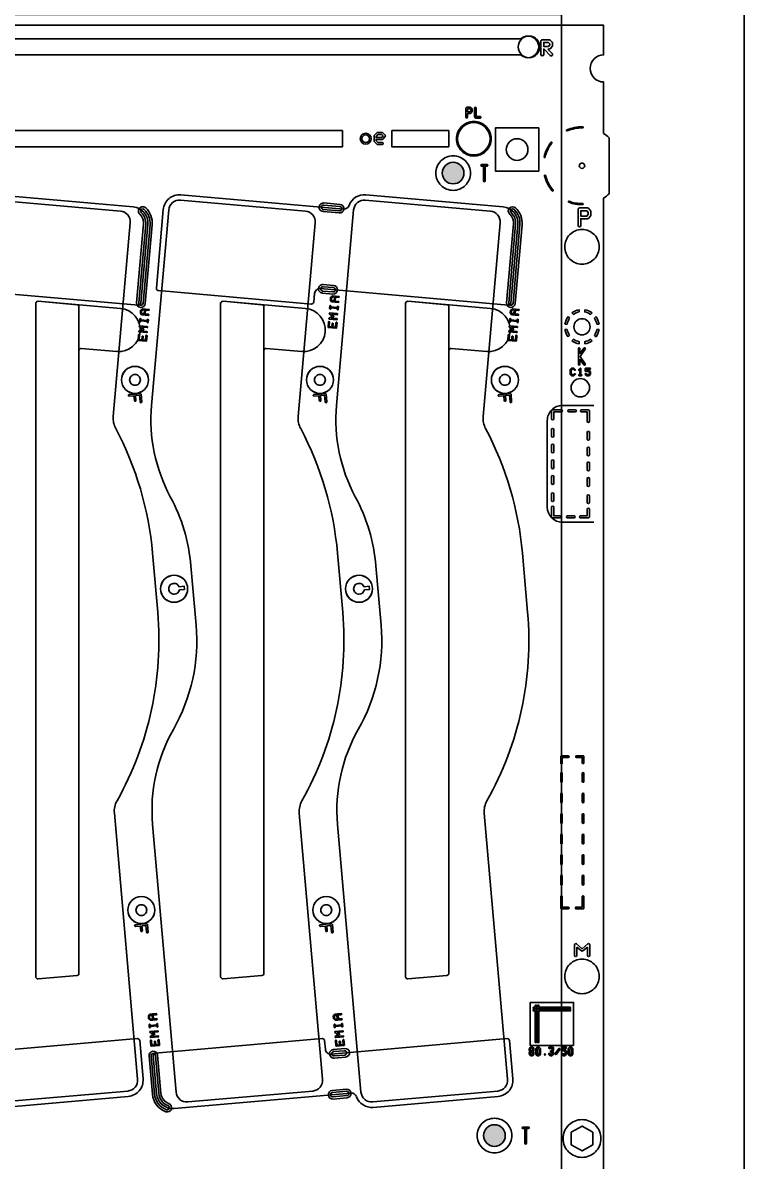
# Model space of a CAD drawing. Extents: x 2864 to 3941, y 2420 to 3182.
# Drawn here: x 3738.2 to 3806.1, y 2929.6 to 3034.9 of the extents above; entities that cross this region are included whole.
import ezdxf

# ---------------------------------------------------------------- set-up
doc = ezdxf.new("R2010")
doc.units = 0
for name, color, linetype in [('ada-b', 3, 'Continuous'), ('btr2_panel', 7, 'Continuous'), ('emi-panel', 2, 'Continuous'), ('emia-block-b', 5, 'Continuous')]:
    doc.layers.add(name, color=color, linetype=linetype)
doc.styles.get("Standard").update_dxf_attribs({"font": 'simplex.shx', "height": 2.7})

msp = doc.modelspace()

# ---------------------------------------------------------------- hatches: boundary and pattern name
at = {"layer": 'emia-block-b', "linetype": 'Continuous'}
for points in [[(3779.00689, 3020.9996, 1), (3777.00689, 3020.9996, 1)], [(3782.8293, 2931.95, 1), (3780.8293, 2931.95, 1)]]:
    msp.add_hatch(color=256, dxfattribs=at).paths.add_polyline_path(points)

# ---------------------------------------------------------------- linework, layer by layer
at = {"layer": 'ada-b', "linetype": 'Continuous'}
for points in [[(3739.41107, 3008.93618), (3739.41095, 2946.64439, 0.440004), (3739.62838, 2946.44516), (3743.22885, 2946.76016, 0.388891), (3743.41141, 2946.9594), (3743.41144, 3008.62126, 0.388895), (3743.22886, 3008.8205), (3739.62851, 3009.13544, 0.440063)], [(3739.41117, 3008.93619), (3739.41095, 2946.64439, 0.440004), (3739.62838, 2946.44516), (3743.22885, 2946.76016, 0.388891), (3743.41141, 2946.9594), (3743.41136, 3004.571, -0.440016), (3743.62878, 3004.77023), (3746.91135, 3004.48302, 1), (3747.25982, 3008.46784), (3739.62859, 3009.13542, 0.44002)], [(3756.51107, 3008.93618), (3756.51095, 2946.64439, 0.440004), (3756.72838, 2946.44516), (3760.32885, 2946.76016, 0.388891), (3760.51141, 2946.9594), (3760.51144, 3008.62126, 0.388895), (3760.32886, 3008.8205), (3756.72851, 3009.13544, 0.440063)], [(3756.51117, 3008.93619), (3756.51095, 2946.64439, 0.440004), (3756.72838, 2946.44516), (3760.32885, 2946.76016, 0.388891), (3760.51141, 2946.9594), (3760.51136, 3004.571, -0.440016), (3760.72878, 3004.77023), (3764.01135, 3004.48302, 1), (3764.35982, 3008.46784), (3756.72859, 3009.13542, 0.44002)], [(3773.61107, 3008.93618), (3773.61095, 2946.64439, 0.440004), (3773.82838, 2946.44516), (3777.42885, 2946.76016, 0.388891), (3777.61141, 2946.9594), (3777.61144, 3008.62126, 0.388895), (3777.42886, 3008.8205), (3773.82851, 3009.13544, 0.440063)], [(3773.61117, 3008.93619), (3773.61095, 2946.64439, 0.440004), (3773.82838, 2946.44516), (3777.42885, 2946.76016, 0.388891), (3777.61141, 2946.9594), (3777.61136, 3004.571, -0.440016), (3777.82878, 3004.77023), (3781.11135, 3004.48302, 1), (3781.45982, 3008.46784), (3773.82859, 3009.13542, 0.44002)]]:
    msp.add_lwpolyline(points, format="xyb", close=True, dxfattribs=at)
at = {"layer": 'btr2_panel'}
for p, q in [((3789.67299, 3008.15358), (3789.67299, 3008.35643)), ((3788.77217, 3007.57334), (3788.62873, 3007.71678)), ((3788.62874, 3005.83538), (3788.77217, 3005.97882)), ((3789.76305, 3002.24912), (3789.86239, 3002.24912))]:
    msp.add_line(p, q, dxfattribs=at)
at = {"layer": 'btr2_panel', "linetype": 'Continuous'}
for points in [[(3804.92299, 2643.67608), (3804.92299, 2838.97608), (3805.92299, 2838.97608, 1), (3805.92299, 2839.37608), (3804.92299, 2839.37608), (3804.92299, 3034.67608), (3804.92299, 3058.97608), (3805.92299, 3058.97608, 1), (3805.92299, 3059.37608), (3804.92299, 3059.37608), (3804.92299, 3080.67608), (3791.92299, 3080.67608), (3537.92299, 3080.67608), (3524.92299, 3080.67608), (3524.92299, 3059.37608), (3523.92299, 3059.37608, 1), (3523.92299, 3058.97608), (3524.92299, 3058.97608), (3524.92299, 3034.67608)], [(3537.92299, 3034.67608), (3791.92299, 3034.67608), (3791.92299, 3031.92608, 0.414215), (3790.67299, 3030.67608, 0.414215), (3791.92299, 3029.42608), (3791.92299, 3024.66941, -0.044688), (3792.42299, 3024.26645), (3792.42299, 3019.08572, -0.044688), (3791.92299, 3018.68276), (3791.92299, 2842.16941, -0.044688), (3792.42299, 2841.76645), (3792.42299, 2836.58572, -0.044688), (3791.92299, 2836.18276), (3791.92299, 2659.66941, -0.044688)], [(3787.20698, 3032.80096), (3787.20698, 3033.00792, 0.200077), (3787.16998, 3033.09669), (3786.9638, 3033.30287, 0.200077), (3786.87503, 3033.33987), (3786.25417, 3033.33987, 0.414226), (3786.12917, 3033.21487), (3786.12917, 3032.59401)], [(3786.12917, 3032.59401), (3786.12917, 3031.97315, 1), (3786.37917, 3031.97315), (3786.37917, 3032.46901), (3786.40935, 3032.46901), (3786.9936, 3031.88476, 1), (3787.17037, 3032.06154), (3786.7629, 3032.46901)], [(3786.7629, 3032.46901), (3786.87503, 3032.46901, 0.200077), (3786.9638, 3032.50601), (3787.16998, 3032.71219, 0.200077), (3787.20698, 3032.80096)], [(3779.77314, 3026.72953), (3779.77314, 3026.87125, 0.166398), (3779.75867, 3026.9142), (3779.6494, 3027.05658, 0.234442), (3779.59354, 3027.08396), (3779.26606, 3027.08396, 0.414239), (3779.19606, 3027.01396), (3779.19606, 3026.58681)], [(3779.19606, 3026.58681), (3779.19606, 3026.15966, 1), (3779.33606, 3026.15966), (3779.33606, 3026.51681), (3779.59354, 3026.51681, 0.234442), (3779.6494, 3026.54419), (3779.75867, 3026.68658, 0.166397), (3779.77314, 3026.72953)], [(3587.0461, 3025.76996), (3587.0461, 3024.92848), (3586.89919, 3024.92848, 0.063141), (3586.88021, 3024.92608), (3560.62289, 3024.92608), (3560.62289, 3023.42608), (3767.77638, 3023.42608)], [(3767.77638, 3023.42608), (3767.77638, 3024.92608), (3653.66213, 3024.92608), (3653.55253, 3025.0085, 0.047639), (3653.25438, 3025.14515, 0.065531), (3653.10294, 3025.17885), (3653.09688, 3025.17885), (3653.09082, 3025.17077), (3653.09082, 3025.15144), (3653.12299, 3025.1177), (3653.19536, 3025.06372), (3653.31598, 3024.94227), (3653.33004, 3024.92608)], [(3788.51454, 3024.98913, 1), (3788.55366, 3024.8971, -0.104909), (3789.97943, 3025.17563, 1), (3789.98104, 3025.27561)], [(3771.72749, 3024.49203), (3771.50895, 3024.72713, 0.209079), (3771.44281, 3024.75585), (3771.00616, 3024.75585, 0.209079), (3770.94003, 3024.72713), (3770.72148, 3024.49203, 0.190123), (3770.6974, 3024.43053), (3770.6974, 3024.19565)], [(3770.6974, 3024.19565), (3770.6974, 3023.96077, 0.190123), (3770.72148, 3023.89927), (3770.94003, 3023.66418, 0.209079), (3771.00616, 3023.63545), (3771.44303, 3023.63545, 1), (3771.44303, 3023.81545), (3771.04516, 3023.81545), (3770.8774, 3023.99592), (3770.8774, 3024.10565), (3771.44303, 3024.10565, 0.20993), (3771.50929, 3024.13475), (3771.72711, 3024.36907, 0.394798), (3771.72749, 3024.49203)], [(3786.41505, 3022.48502, 1), (3786.5125, 3022.46255, -0.106282), (3787.13706, 3023.79472)], [(3787.25342, 3019.41259, -0.111014), (3786.54155, 3020.77282, 1), (3786.44494, 3020.74701)], [(3749.58262, 3017.77532, 1), (3749.03714, 3017.19013, -0.230922), (3749.38294, 3016.28954), (3748.74531, 3009.00177, 1), (3749.54226, 3008.93204), (3750.17989, 3016.21981)], [(3783.78262, 3017.77532, 1), (3783.23714, 3017.19013, -0.230922), (3783.58294, 3016.28954), (3782.94531, 3009.00177, 1), (3783.74226, 3008.93204), (3784.37989, 3016.21981)], [(3790.75248, 3017.14252), (3790.75248, 3017.39398, 0.163734), (3790.72706, 3017.46954), (3790.53945, 3017.718, 0.23584), (3790.43952, 3017.7679), (3789.68768, 3017.7679, 0.414226), (3789.56268, 3017.6429), (3789.56268, 3016.8936)], [(3749.98065, 3016.23725), (3749.34303, 3008.94947, -1), (3748.94455, 3008.98434), (3749.58217, 3016.27211, 0.230923), (3749.17351, 3017.33643, -1), (3749.44625, 3017.62902)], [(3784.18065, 3016.23725), (3783.54303, 3008.94947, -1), (3783.14455, 3008.98434), (3783.78217, 3016.27211, 0.230923), (3783.37351, 3017.33643, -1), (3783.64625, 3017.62902)], [(3789.56268, 3016.8936), (3789.56268, 3016.1443, 1), (3789.81268, 3016.1443), (3789.81268, 3016.7686), (3790.43952, 3016.7686, 0.235848), (3790.53945, 3016.81851), (3790.72706, 3017.06697, 0.163746), (3790.75248, 3017.14252)], [(3790.17299, 3008.35643), (3790.17299, 3008.15358, -0.106992), (3790.72025, 3007.9269), (3790.86368, 3008.07033)], [(3766.8341, 3007.75432), (3766.53333, 3007.58972, 0.74498), (3766.55335, 3007.49602), (3767.24569, 3007.43545, 1), (3767.25441, 3007.53507), (3766.72621, 3007.58128)], [(3767.29481, 3007.99688), (3766.60234, 3008.05746, 0.743963), (3766.56649, 3007.96864), (3766.8341, 3007.75432)], [(3766.72621, 3007.58128), (3766.9479, 3007.7026, 0.537055), (3766.95493, 3007.78567), (3766.75789, 3007.94347)], [(3766.75789, 3007.94347), (3767.2861, 3007.89726, 1), (3767.29481, 3007.99688)], [(3788.34264, 3007.02608), (3788.54549, 3007.02608, -0.106992), (3788.77217, 3007.57334)], [(3788.98229, 3008.07033), (3789.12573, 3007.9269, -0.106991), (3789.67299, 3008.15358)], [(3791.21724, 3007.71678), (3791.0738, 3007.57334, -0.106991), (3791.30048, 3007.02608), (3791.50333, 3007.02608)], [(3749.26602, 3006.55512), (3748.96525, 3006.39052, 0.74498), (3748.98527, 3006.29681), (3749.67761, 3006.23624, 1), (3749.68633, 3006.33586), (3749.15812, 3006.38207)], [(3749.72673, 3006.79767), (3749.03426, 3006.85825, 0.743963), (3748.9984, 3006.76944), (3749.26602, 3006.55512)], [(3749.15812, 3006.38207), (3749.37982, 3006.5034, 0.537055), (3749.38685, 3006.58646), (3749.18981, 3006.74427)], [(3749.18981, 3006.74427), (3749.71802, 3006.69805, 1), (3749.72673, 3006.79767)], [(3783.46602, 3006.55512), (3783.16525, 3006.39052, 0.74498), (3783.18527, 3006.29681), (3783.87761, 3006.23624, 1), (3783.88633, 3006.33586), (3783.35812, 3006.38207)], [(3783.92673, 3006.79767), (3783.23426, 3006.85825, 0.743963), (3783.1984, 3006.76944), (3783.46602, 3006.55512)], [(3783.35812, 3006.38207), (3783.57982, 3006.5034, 0.537055), (3783.58685, 3006.58646), (3783.38981, 3006.74427)], [(3783.38981, 3006.74427), (3783.91802, 3006.69805, 1), (3783.92673, 3006.79767)], [(3788.77217, 3005.97882, -0.106993), (3788.54549, 3006.52608), (3788.34264, 3006.52608)], [(3791.50333, 3006.52608), (3791.30048, 3006.52608, -0.106992), (3791.0738, 3005.97882), (3791.21724, 3005.83538)], [(3789.67299, 3005.19573), (3789.67299, 3005.39858, -0.106992), (3789.12573, 3005.62527), (3788.98229, 3005.48183)], [(3790.86368, 3005.48183), (3790.72025, 3005.62527, -0.106991), (3790.17299, 3005.39858), (3790.17299, 3005.19573)], [(3789.73711, 3004.27541), (3789.73711, 3004.75475, 1), (3789.58711, 3004.75475), (3789.58711, 3003.31436, 1), (3789.73711, 3003.31436), (3789.73711, 3003.7937)], [(3790.22054, 3003.35694), (3789.75322, 3004.03455), (3790.22054, 3004.71217, 1), (3790.09706, 3004.79733), (3789.73711, 3004.27541)], [(3789.73711, 3003.7937), (3790.09706, 3003.27178, 1), (3790.22054, 3003.35694)], [(3789.86239, 3002.24912, 1), (3789.86239, 3002.34912), (3789.81305, 3002.34912), (3789.81305, 3002.89515, 0.669786), (3789.72754, 3002.93035), (3789.62836, 3002.83117, 1), (3789.69907, 3002.76046), (3789.71305, 3002.77444)], [(3789.71305, 3002.77444), (3789.71305, 3002.34912), (3789.66372, 3002.34912, 1), (3789.66372, 3002.24912), (3789.76305, 3002.24912)], [(3790.63398, 2948.61177), (3790.63398, 2949.60515, 0.63678), (3790.46976, 2949.68181), (3789.93795, 2949.23863), (3789.40613, 2949.68181, 0.63678), (3789.24192, 2949.60515), (3789.24192, 2948.61177, 1), (3789.44192, 2948.61177), (3789.44192, 2949.39164)], [(3789.44192, 2949.39164), (3789.87393, 2949.03163, 0.362064), (3790.00197, 2949.03163), (3790.43398, 2949.39164)], [(3790.43398, 2949.39164), (3790.43398, 2948.61177, 1), (3790.63398, 2948.61177)], [(3750.17226, 2941.48874), (3750.70047, 2941.53495, 1), (3750.69175, 2941.63457), (3749.99916, 2941.57398, 0.743044), (3749.97939, 2941.4803), (3750.28016, 2941.3157)], [(3750.28016, 2941.3157), (3750.01258, 2941.10141, 0.742511), (3750.04815, 2941.01254), (3750.74087, 2941.07314)], [(3750.20395, 2941.12655), (3750.4011, 2941.28445, 0.53607), (3750.39396, 2941.36742), (3750.17226, 2941.48874)], [(3750.74087, 2941.07314, 1), (3750.73216, 2941.17276), (3750.20395, 2941.12655)], [(3767.27226, 2941.48874), (3767.80047, 2941.53495, 1), (3767.79175, 2941.63457), (3767.09916, 2941.57398, 0.743044), (3767.07939, 2941.4803), (3767.38016, 2941.3157)], [(3767.38016, 2941.3157), (3767.11258, 2941.10141, 0.742511), (3767.14815, 2941.01254), (3767.84087, 2941.07314)], [(3767.30395, 2941.12655), (3767.5011, 2941.28445, 0.53607), (3767.49396, 2941.36742), (3767.27226, 2941.48874)], [(3767.84087, 2941.07314, 1), (3767.83216, 2941.17276), (3767.30395, 2941.12655)], [(3751.71338, 2934.90665, -0.291712), (3750.99289, 2935.84476), (3750.68333, 2939.38308, 1), (3749.88637, 2939.31336), (3750.19593, 2935.77504, 0.291712), (3751.44042, 2934.15466)], [(3751.50866, 2934.34265, -0.291711), (3750.39517, 2935.79247), (3750.08561, 2939.33079, -1), (3750.48409, 2939.36565), (3750.79365, 2935.82733, 0.29171), (3751.64514, 2934.71865)]]:
    msp.add_lwpolyline(points, format="xyb", dxfattribs=at)
for points in [[(3785.92299, 3032.67608, 0.414216), (3784.92299, 3033.67608, 0.182679), (3784.26155, 3033.42608), (3546.01972, 3033.42608, 1), (3546.01972, 3031.92608), (3784.26155, 3031.92608, 0.182679), (3784.92299, 3031.67608, 0.414216)], [(3780.50314, 3026.08966, 1), (3780.50314, 3026.22966), (3780.13606, 3026.22966), (3780.13606, 3027.01396, 1), (3779.99606, 3027.01396), (3779.99606, 3026.15966, 0.414239), (3780.06606, 3026.08966)], [(3781.52299, 3024.17608, 0.414215), (3779.92299, 3025.77608, 0.414215), (3778.32299, 3024.17608, 0.414215), (3779.92299, 3022.57608, 0.414215)], [(3784.92299, 3023.17608, -0.414216), (3783.92299, 3022.17608, -0.414216), (3782.92299, 3023.17608, -0.414216), (3783.92299, 3024.17608, -0.414216)], [(3779.60684, 3020.9996, 0.414214), (3778.00689, 3022.59954, 0.414214), (3776.40695, 3020.9996, 0.414214), (3778.00689, 3019.39965, 0.414214)], [(3781.14591, 3021.63952, 1), (3781.14591, 3021.78952), (3780.89757, 3021.78952), (3780.64922, 3021.78952, 1), (3780.64922, 3021.63952), (3780.82257, 3021.63952), (3780.82257, 3020.27412, 1), (3780.97257, 3020.27412), (3780.97257, 3021.63952)], [(3790.17299, 3021.67608, 0.414222), (3789.92299, 3021.92608, 0.414222), (3789.67299, 3021.67608, 0.414222), (3789.92299, 3021.42608, 0.414222)], [(3750.69314, 2980.36326), (3750.2138, 2985.84219, 0.100411), (3746.80956, 2997.35816, -0.144694), (3746.58408, 2998.46939), (3748.15277, 3016.39735, 0.414156), (3747.24368, 3017.48063), (3735.68785, 3018.49181, 0.414232), (3734.60449, 3017.58284), (3733.02298, 2999.5068, 0.145892), (3734.75809, 2991.05497, -0.101585), (3736.66563, 2984.65688), (3737.14497, 2979.17795, -0.152268), (3735.03706, 2969.52368, 0.152268), (3733.12, 2960.74205), (3735.28756, 2935.96678, 0.414215), (3736.37091, 2935.05774), (3747.92669, 2936.06875, 0.414215), (3748.83573, 2937.15209), (3746.6817, 2961.77275, -0.151039), (3746.93076, 2962.92738, 0.151026)], [(3767.79314, 2980.36326), (3767.3138, 2985.84219, 0.100411), (3763.90956, 2997.35816, -0.144694), (3763.68408, 2998.46939), (3765.25277, 3016.39735, 0.414156), (3764.34368, 3017.48063), (3752.78785, 3018.49181, 0.414232), (3751.70449, 3017.58284), (3750.12298, 2999.5068, 0.145892), (3751.85809, 2991.05497, -0.101585), (3753.76563, 2984.65688), (3754.24497, 2979.17795, -0.152268), (3752.13706, 2969.52368, 0.152268), (3750.22, 2960.74205), (3752.38756, 2935.96678, 0.414215), (3753.47091, 2935.05774), (3765.02669, 2936.06875, 0.414215), (3765.93573, 2937.15209), (3763.7817, 2961.77275, -0.151039), (3764.03076, 2962.92738, 0.151026)], [(3767.54764, 3018.10371), (3766.05492, 3018.23433, 1), (3765.98519, 3017.43738), (3767.47791, 3017.30676, 1)], [(3767.53021, 3017.90447, -1), (3767.49534, 3017.506), (3766.00262, 3017.63662, -1), (3766.03749, 3018.03509)], [(3784.89314, 2980.36326), (3784.4138, 2985.84219, 0.100411), (3781.00956, 2997.35816, -0.144694), (3780.78408, 2998.46939), (3782.35277, 3016.39735, 0.414156), (3781.44368, 3017.48063), (3769.88785, 3018.49181, 0.414232), (3768.80449, 3017.58284), (3767.22298, 2999.5068, 0.145892), (3768.95809, 2991.05497, -0.101585), (3770.86563, 2984.65688), (3771.34497, 2979.17795, -0.152268), (3769.23706, 2969.52368, 0.152268), (3767.32, 2960.74205), (3769.48756, 2935.96678, 0.414215), (3770.57091, 2935.05774), (3782.12669, 2936.06875, 0.414215), (3783.03573, 2937.15209), (3780.8817, 2961.77275, -0.151039), (3781.13076, 2962.92738, 0.151026)], [(3789.98586, 3018.07664, 1), (3789.98411, 3018.17662, -0.091818), (3788.72689, 3018.38681, 1), (3788.69271, 3018.29283, 0.091818)], [(3791.52299, 3014.17608, 0.414215), (3789.92299, 3015.77608, 0.414215), (3788.32299, 3014.17608, 0.414215), (3789.92299, 3012.57608, 0.414215)], [(3766.94565, 3010.60209), (3765.99469, 3010.68528, 1), (3765.92497, 3009.88833), (3766.87593, 3009.80514, 1)], [(3766.92822, 3010.40286, -1), (3766.89336, 3010.00438), (3765.9424, 3010.08756, -1), (3765.97726, 3010.48604)], [(3767.43426, 3009.59079), (3766.857, 3009.64129, 0.200133), (3766.82034, 3009.62964), (3766.69512, 3009.52457, 0.200125), (3766.67728, 3009.49049), (3766.65708, 3009.25958, 0.200109), (3766.66873, 3009.22292), (3766.7738, 3009.0977, 0.200125), (3766.80788, 3009.07986), (3767.38514, 3009.02936, 1), (3767.39386, 3009.12898), (3767.09731, 3009.15492), (3767.129, 3009.51711), (3767.42555, 3009.49117, 1)], [(3749.86618, 3008.39158), (3749.28892, 3008.44209, 0.200133), (3749.25225, 3008.43044), (3749.12703, 3008.32537, 0.200125), (3749.1092, 3008.29128), (3749.089, 3008.06038, 0.200109), (3749.10065, 3008.02371), (3749.20571, 3007.89849, 0.200125), (3749.2398, 3007.88066), (3749.81706, 3007.83015, 1), (3749.82578, 3007.92977), (3749.52923, 3007.95572), (3749.56092, 3008.31791), (3749.85747, 3008.29196, 1)], [(3767.39989, 3008.62421, 1), (3767.30027, 3008.63293), (3767.29453, 3008.56729), (3766.70143, 3008.61917), (3766.70717, 3008.68482, 1), (3766.60756, 3008.69353), (3766.58735, 3008.46263, 1), (3766.68697, 3008.45391), (3766.69272, 3008.51955), (3767.28581, 3008.46767), (3767.28007, 3008.40202, 1), (3767.37969, 3008.39331)], [(3784.06618, 3008.39158), (3783.48892, 3008.44209, 0.200133), (3783.45225, 3008.43044), (3783.32703, 3008.32537, 0.200125), (3783.3092, 3008.29128), (3783.289, 3008.06038, 0.200109), (3783.30065, 3008.02371), (3783.40571, 3007.89849, 0.200125), (3783.4398, 3007.88066), (3784.01706, 3007.83015, 1), (3784.02578, 3007.92977), (3783.72923, 3007.95572), (3783.76092, 3008.31791), (3784.05747, 3008.29196, 1)], [(3749.83181, 3007.42501, 1), (3749.73219, 3007.43372), (3749.72644, 3007.36808), (3749.13335, 3007.41997), (3749.13909, 3007.48561, 1), (3749.03947, 3007.49433), (3749.01927, 3007.26342, 1), (3749.11889, 3007.2547), (3749.12463, 3007.32035), (3749.71773, 3007.26846), (3749.71198, 3007.20282, 1), (3749.8116, 3007.1941)], [(3767.27054, 3007.14575, 1), (3767.17092, 3007.15447), (3767.13488, 3006.74247), (3766.88814, 3006.76405), (3766.91408, 3007.0606, 1), (3766.81446, 3007.06932), (3766.78852, 3006.77277), (3766.54178, 3006.79435), (3766.57783, 3007.20636, 1), (3766.47821, 3007.21507), (3766.4378, 3006.75326, 0.414255), (3766.48326, 3006.69909), (3767.17597, 3006.63849, 0.414249), (3767.23014, 3006.68394)], [(3784.03181, 3007.42501, 1), (3783.93219, 3007.43372), (3783.92644, 3007.36808), (3783.33335, 3007.41997), (3783.33909, 3007.48561, 1), (3783.23947, 3007.49433), (3783.21927, 3007.26342, 1), (3783.31889, 3007.2547), (3783.32463, 3007.32035), (3783.91773, 3007.26846), (3783.91198, 3007.20282, 1), (3784.0116, 3007.1941)], [(3790.67299, 3006.77608, 0.414216), (3789.92299, 3007.52608, 0.414216), (3789.17299, 3006.77608, 0.414216), (3789.92299, 3006.02608, 0.414216)], [(3749.70246, 3005.94655, 1), (3749.60284, 3005.95526), (3749.5668, 3005.54326), (3749.32006, 3005.56485), (3749.346, 3005.8614, 1), (3749.24638, 3005.87011), (3749.22044, 3005.57356), (3748.9737, 3005.59515), (3749.00974, 3006.00715, 1), (3748.91013, 3006.01587), (3748.86972, 3005.55406, 0.414255), (3748.91517, 3005.49989), (3749.60789, 3005.43929, 0.414249), (3749.66206, 3005.48474)], [(3783.90246, 3005.94655, 1), (3783.80284, 3005.95526), (3783.7668, 3005.54326), (3783.52006, 3005.56485), (3783.546, 3005.8614, 1), (3783.44638, 3005.87011), (3783.42044, 3005.57356), (3783.1737, 3005.59515), (3783.20974, 3006.00715, 1), (3783.11013, 3006.01587), (3783.06972, 3005.55406, 0.414255), (3783.11517, 3005.49989), (3783.80789, 3005.43929, 0.414249), (3783.86206, 3005.48474)], [(3749.8417, 3001.86706, 0.414215), (3748.5917, 3003.11706, 0.414215), (3747.3417, 3001.86706, 0.414215), (3748.5917, 3000.61706, 0.414215)], [(3766.9417, 3001.86706, 0.414215), (3765.6917, 3003.11706, 0.414215), (3764.4417, 3001.86706, 0.414215), (3765.6917, 3000.61706, 0.414215)], [(3784.0417, 3001.86706, 0.414215), (3782.7917, 3003.11706, 0.414215), (3781.5417, 3001.86706, 0.414215), (3782.7917, 3000.61706, 0.414215)], [(3749.0917, 3001.86706, -0.414217), (3748.5917, 3001.36706, -0.414217), (3748.0917, 3001.86706, -0.414217), (3748.5917, 3002.36706, -0.414217)], [(3766.1917, 3001.86706, -0.414217), (3765.6917, 3001.36706, -0.414217), (3765.1917, 3001.86706, -0.414217), (3765.6917, 3002.36706, -0.414217)], [(3783.2917, 3001.86706, -0.414217), (3782.7917, 3001.36706, -0.414217), (3782.2917, 3001.86706, -0.414217), (3782.7917, 3002.36706, -0.414217)], [(3789.29708, 3002.36311, 1), (3789.22637, 3002.43382), (3789.14168, 3002.34912), (3788.98443, 3002.34912), (3788.91438, 3002.41917), (3788.91438, 3002.7751), (3788.98443, 3002.84515), (3789.14168, 3002.84515), (3789.22637, 3002.76046, 1), (3789.29708, 3002.83117), (3789.1979, 3002.93035, 0.200121), (3789.16239, 3002.94515), (3788.96372, 3002.94515, 0.200121), (3788.92821, 3002.93035), (3788.82918, 3002.83132, 0.200121), (3788.81438, 3002.79581), (3788.81438, 3002.39846, 0.200121), (3788.82918, 3002.36295), (3788.92821, 3002.26392, 0.200121), (3788.96372, 3002.24912), (3789.16239, 3002.24912, 0.200121), (3789.1979, 3002.26392)], [(3790.6183, 3001.13248, 0.414215), (3789.7683, 3001.98248, 0.414215), (3788.9183, 3001.13248, 0.414215), (3789.7683, 3000.28248, 0.414215)], [(3790.71173, 3002.39846), (3790.71173, 3002.59714, 0.200121), (3790.69693, 3002.63265), (3790.5979, 3002.73167, 0.200121), (3790.56239, 3002.74647), (3790.31438, 3002.74647), (3790.31438, 3002.84515), (3790.66173, 3002.84515, 1), (3790.66173, 3002.94515), (3790.26438, 3002.94515, 0.414253), (3790.21438, 3002.89515), (3790.21438, 3002.69647, 0.414253), (3790.26438, 3002.64647), (3790.54168, 3002.64647), (3790.61173, 3002.57643), (3790.61173, 3002.41917), (3790.54168, 3002.34912), (3790.38443, 3002.34912), (3790.29973, 3002.43382, 1), (3790.22902, 3002.36311), (3790.32821, 3002.26392, 0.200121), (3790.36372, 3002.24912), (3790.56239, 3002.24912, 0.200121), (3790.5979, 3002.26392), (3790.69693, 3002.36295, 0.200121)], [(3749.21839, 2999.83543), (3749.15779, 3000.52815, 0.414234), (3749.07653, 3000.59633), (3748.55744, 3000.55091), (3748.55655, 3000.55083), (3748.03746, 3000.50542, 1), (3748.05053, 3000.35599), (3748.49535, 3000.39491), (3748.53427, 2999.95008, 1), (3748.6837, 2999.96316), (3748.64478, 3000.40798), (3749.01489, 3000.44036), (3749.06896, 2999.82236, 1)], [(3766.31839, 2999.83543), (3766.25779, 3000.52815, 0.414234), (3766.17653, 3000.59633), (3765.65744, 3000.55091), (3765.65655, 3000.55083), (3765.13746, 3000.50542, 1), (3765.15053, 3000.35599), (3765.59535, 3000.39491), (3765.63427, 2999.95008, 1), (3765.7837, 2999.96316), (3765.74478, 3000.40798), (3766.11489, 3000.44036), (3766.16896, 2999.82236, 1)], [(3783.41839, 2999.83543), (3783.35779, 3000.52815, 0.414234), (3783.27653, 3000.59633), (3782.75744, 3000.55091), (3782.75655, 3000.55083), (3782.23746, 3000.50542, 1), (3782.25053, 3000.35599), (3782.69535, 3000.39491), (3782.73427, 2999.95008, 1), (3782.8837, 2999.96316), (3782.84478, 3000.40798), (3783.21489, 3000.44036), (3783.26896, 2999.82236, 1)], [(3788.01659, 2998.90019, 1), (3788.01659, 2999.10019), (3787.21135, 2999.10019, 0.414228), (3787.11135, 2999.00019), (3787.11135, 2998.26775, 1), (3787.31135, 2998.26775), (3787.31135, 2998.90019)], [(3789.2997, 2998.90019, 1), (3789.2997, 2999.10019), (3788.6997, 2999.10019, 1), (3788.6997, 2998.90019)], [(3790.61135, 2998.03462), (3790.61135, 2999.00019, 0.414228), (3790.51135, 2999.10019), (3789.87585, 2999.10019, 1), (3789.87585, 2998.90019), (3790.41135, 2998.90019), (3790.41135, 2998.03462, 1)], [(3787.31135, 2996.65875), (3787.31135, 2997.27675, 1), (3787.11135, 2997.27675), (3787.11135, 2996.65875, 1)], [(3790.61135, 2996.38651), (3790.61135, 2997.00451, 1), (3790.41135, 2997.00451), (3790.41135, 2996.38651, 1)], [(3787.31135, 2995.20475), (3787.31135, 2995.82275, 1), (3787.11135, 2995.82275), (3787.11135, 2995.20475, 1)], [(3790.61135, 2994.93251), (3790.61135, 2995.55051, 1), (3790.41135, 2995.55051), (3790.41135, 2994.93251, 1)], [(3787.31135, 2993.7462), (3787.31135, 2994.3642, 1), (3787.11135, 2994.3642), (3787.11135, 2993.7462, 1)], [(3790.61135, 2993.54779), (3790.61135, 2994.16579, 1), (3790.41135, 2994.16579), (3790.41135, 2993.54779, 1)], [(3787.31135, 2992.29641), (3787.31135, 2992.91441, 1), (3787.11135, 2992.91441), (3787.11135, 2992.29641, 1)], [(3790.61135, 2992.1007), (3790.61135, 2992.7187, 1), (3790.41135, 2992.7187), (3790.41135, 2992.1007, 1)], [(3787.31135, 2990.70541), (3787.31135, 2991.32341, 1), (3787.11135, 2991.32341), (3787.11135, 2990.70541, 1)], [(3790.61135, 2990.51841), (3790.61135, 2991.13641, 1), (3790.41135, 2991.13641), (3790.41135, 2990.51841, 1)], [(3787.87108, 2989.10019, 1), (3787.87108, 2989.30019), (3787.31135, 2989.30019), (3787.31135, 2990.08808, 1), (3787.11135, 2990.08808), (3787.11135, 2989.20019, 0.414228), (3787.21135, 2989.10019)], [(3790.61135, 2989.20019), (3790.61135, 2989.88825, 1), (3790.41135, 2989.88825), (3790.41135, 2989.30019), (3789.79501, 2989.30019, 1), (3789.79501, 2989.10019), (3790.51135, 2989.10019, 0.414228)], [(3789.18336, 2989.10019, 1), (3789.18336, 2989.30019), (3788.58336, 2989.30019, 1), (3788.58336, 2989.10019)], [(3753.45926, 2982.53616, 0.414215), (3752.20926, 2983.78616, 0.414215), (3750.95926, 2982.53616, 0.414215), (3752.20926, 2981.28616, 0.414215)], [(3753.16986, 2982.46963), (3752.69749, 2982.4283, -0.351876), (3752.20926, 2982.03616, -0.414217), (3751.70926, 2982.53616, -0.414217), (3752.20926, 2983.03616, -0.303552), (3752.67134, 2982.72716), (3753.14371, 2982.76849)], [(3770.55926, 2982.53616, 0.414215), (3769.30926, 2983.78616, 0.414215), (3768.05926, 2982.53616, 0.414215), (3769.30926, 2981.28616, 0.414215)], [(3770.26986, 2982.46963), (3769.79749, 2982.4283, -0.351876), (3769.30926, 2982.03616, -0.414217), (3768.80926, 2982.53616, -0.414217), (3769.30926, 2983.03616, -0.303552), (3769.77134, 2982.72716), (3770.24371, 2982.76849)], [(3788.66091, 2966.93042, 1), (3788.66091, 2967.08042), (3788.02479, 2967.08042, 0.414241), (3787.94979, 2967.00542), (3787.94979, 2966.4052, 1), (3788.09979, 2966.4052), (3788.09979, 2966.93042)], [(3790.09979, 2966.43981), (3790.09979, 2967.00542, 0.414241), (3790.02479, 2967.08042), (3789.41531, 2967.08042, 1), (3789.41531, 2966.93042), (3789.94979, 2966.93042), (3789.94979, 2966.43981, 1)], [(3788.09979, 2964.70542), (3788.09979, 2965.45542, 1), (3787.94979, 2965.45542), (3787.94979, 2964.70542, 1)], [(3790.09979, 2964.70542), (3790.09979, 2965.45542, 1), (3789.94979, 2965.45542), (3789.94979, 2964.70542, 1)], [(3788.09979, 2962.80542), (3788.09979, 2963.55542, 1), (3787.94979, 2963.55542), (3787.94979, 2962.80542, 1)], [(3790.09979, 2962.80542), (3790.09979, 2963.55542, 1), (3789.94979, 2963.55542), (3789.94979, 2962.80542, 1)], [(3788.09979, 2960.90542), (3788.09979, 2961.65542, 1), (3787.94979, 2961.65542), (3787.94979, 2960.90542, 1)], [(3790.09979, 2960.90542), (3790.09979, 2961.65542, 1), (3789.94979, 2961.65542), (3789.94979, 2960.90542, 1)], [(3788.09979, 2959.00542), (3788.09979, 2959.75542, 1), (3787.94979, 2959.75542), (3787.94979, 2959.00542, 1)], [(3790.09979, 2959.00542), (3790.09979, 2959.75542, 1), (3789.94979, 2959.75542), (3789.94979, 2959.00542, 1)], [(3788.09979, 2957.10542), (3788.09979, 2957.85542, 1), (3787.94979, 2957.85542), (3787.94979, 2957.10542, 1)], [(3790.09979, 2957.10542), (3790.09979, 2957.85542, 1), (3789.94979, 2957.85542), (3789.94979, 2957.10542, 1)], [(3788.09979, 2955.20542), (3788.09979, 2955.95542, 1), (3787.94979, 2955.95542), (3787.94979, 2955.20542, 1)], [(3790.09979, 2955.20542), (3790.09979, 2955.95542, 1), (3789.94979, 2955.95542), (3789.94979, 2955.20542, 1)], [(3750.42874, 2952.8082, 0.414215), (3749.17874, 2954.0582, 0.414215), (3747.92874, 2952.8082, 0.414215), (3749.17874, 2951.5582, 0.414215)], [(3767.52874, 2952.8082, 0.414215), (3766.27874, 2954.0582, 0.414215), (3765.02874, 2952.8082, 0.414215), (3766.27874, 2951.5582, 0.414215)], [(3788.66095, 2952.93042, 1), (3788.66087, 2953.08042), (3788.09979, 2953.08013), (3788.09979, 2954.05542, 1), (3787.94979, 2954.05542), (3787.94979, 2953.00513, 0.414526), (3788.02482, 2952.93009)], [(3790.09979, 2953.00509), (3790.09979, 2954.05542, 1), (3789.94979, 2954.05542), (3789.94979, 2953.08009), (3789.38761, 2953.08009, 1), (3789.38761, 2952.93009), (3790.02479, 2952.93009, 0.414241)], [(3749.67874, 2952.8082, -0.414217), (3749.17874, 2952.3082, -0.414217), (3748.67874, 2952.8082, -0.414217), (3749.17874, 2953.3082, -0.414217)], [(3766.77874, 2952.8082, -0.414217), (3766.27874, 2952.3082, -0.414217), (3765.77874, 2952.8082, -0.414217), (3766.27874, 2953.3082, -0.414217)], [(3749.80542, 2950.77658), (3749.74482, 2951.46929, 0.414234), (3749.66357, 2951.53747), (3749.14448, 2951.49206), (3749.14358, 2951.49198), (3748.62449, 2951.44656, 1), (3748.63756, 2951.29713), (3749.08239, 2951.33605), (3749.1213, 2950.89123, 1), (3749.27073, 2950.9043), (3749.23182, 2951.34912), (3749.60193, 2951.3815), (3749.65599, 2950.7635, 1)], [(3766.90542, 2950.77658), (3766.84482, 2951.46929, 0.414234), (3766.76357, 2951.53747), (3766.24448, 2951.49206), (3766.24358, 2951.49198), (3765.72449, 2951.44656, 1), (3765.73756, 2951.29713), (3766.18239, 2951.33605), (3766.2213, 2950.89123, 1), (3766.37073, 2950.9043), (3766.33182, 2951.34912), (3766.70193, 2951.3815), (3766.75599, 2950.7635, 1)], [(3791.52299, 2946.67608, 0.414215), (3789.92299, 2948.27608, 0.414215), (3788.32299, 2946.67608, 0.414215), (3789.92299, 2945.07608, 0.414215)], [(3788.84258, 2943.47364), (3785.94497, 2943.47364), (3785.94497, 2940.57603, -1), (3785.86468, 2940.57603), (3785.86468, 2943.47364), (3785.81467, 2943.47364), (3785.81467, 2940.57603, -1), (3785.73438, 2940.57603), (3785.73438, 2943.47364), (3785.68437, 2943.47364), (3785.68437, 2940.57603, -1), (3785.60408, 2940.57603), (3785.60408, 2943.47364), (3785.44307, 2943.47364, -1), (3785.44307, 2943.55393), (3785.60408, 2943.55393), (3785.60408, 2943.60394), (3785.44307, 2943.60394, -1), (3785.44307, 2943.68423), (3785.60408, 2943.68423), (3785.60408, 2943.73424), (3785.44307, 2943.73424, -1), (3785.44307, 2943.81453), (3785.60408, 2943.81453), (3785.60408, 2943.97554, -1), (3785.68437, 2943.97554), (3785.68437, 2943.81453), (3785.73438, 2943.81453), (3785.73438, 2943.97554, -1), (3785.81467, 2943.97554), (3785.81467, 2943.81453), (3785.86468, 2943.81453), (3785.86468, 2943.97554, -1), (3785.94497, 2943.97554), (3785.94497, 2943.81453), (3788.84258, 2943.81453, -1), (3788.84258, 2943.73424), (3785.94497, 2943.73424), (3785.94497, 2943.68423), (3788.84258, 2943.68423, -1), (3788.84258, 2943.60394), (3785.94497, 2943.60394), (3785.94497, 2943.55393), (3788.84258, 2943.55393, -1)], [(3750.60142, 2942.66705, 1), (3750.59271, 2942.76667), (3750.29616, 2942.74073), (3750.26447, 2943.10292), (3750.56102, 2943.12887, 1), (3750.5523, 2943.22849), (3750.20608, 2943.1982), (3750.20581, 2943.19817), (3749.97523, 2943.178, 0.2), (3749.94109, 2943.16031), (3749.83574, 2943.03476, 0.199997), (3749.82425, 2942.99807), (3749.84442, 2942.76755, 0.2), (3749.86211, 2942.73341), (3749.98766, 2942.62806, 0.199997), (3750.02435, 2942.61657), (3750.2547, 2942.63672), (3750.25542, 2942.63678)], [(3767.70142, 2942.66705, 1), (3767.69271, 2942.76667), (3767.39616, 2942.74073), (3767.36447, 2943.10292), (3767.66102, 2943.12887, 1), (3767.6523, 2943.22849), (3767.30608, 2943.1982), (3767.30581, 2943.19817), (3767.07523, 2943.178, 0.2), (3767.04109, 2943.16031), (3766.93574, 2943.03476, 0.199997), (3766.92425, 2942.99807), (3766.94442, 2942.76755, 0.2), (3766.96211, 2942.73341), (3767.08766, 2942.62806, 0.199997), (3767.12435, 2942.61657), (3767.3547, 2942.63672), (3767.35542, 2942.63678)], [(3750.7065, 2942.03972), (3750.6863, 2942.27063, 1), (3750.58668, 2942.26191), (3750.59242, 2942.19627), (3749.99932, 2942.14438), (3749.99358, 2942.21002, 1), (3749.89396, 2942.20131), (3749.90405, 2942.08596), (3749.90407, 2942.08575), (3749.91416, 2941.9704, 1), (3750.01378, 2941.97911), (3750.00804, 2942.04476), (3750.60114, 2942.09665), (3750.60688, 2942.031, 1)], [(3767.8065, 2942.03972), (3767.7863, 2942.27063, 1), (3767.68668, 2942.26191), (3767.69242, 2942.19627), (3767.09932, 2942.14438), (3767.09358, 2942.21002, 1), (3766.99396, 2942.20131), (3767.00405, 2942.08596), (3767.00407, 2942.08575), (3767.01416, 2941.9704, 1), (3767.11378, 2941.97911), (3767.10804, 2942.04476), (3767.70114, 2942.09665), (3767.70688, 2942.031, 1)], [(3750.85605, 2940.33035), (3750.81565, 2940.79217, 1), (3750.71603, 2940.78345), (3750.75207, 2940.37145), (3750.50533, 2940.34986), (3750.47939, 2940.64641, 1), (3750.37977, 2940.6377), (3750.40571, 2940.34115), (3750.15897, 2940.31956), (3750.12293, 2940.73156, 1), (3750.02331, 2940.72285), (3750.06371, 2940.26103, 0.414255), (3750.11788, 2940.21558), (3750.8106, 2940.27619, 0.414255)], [(3768.0668, 2939.20712, 1), (3767.99707, 2940.00407), (3766.94765, 2939.91226, 1), (3767.01737, 2939.11531)], [(3767.98135, 2939.40041), (3766.99994, 2939.31454, -1), (3766.96508, 2939.71302), (3767.94649, 2939.79889, -1)], [(3767.95605, 2940.33035), (3767.91565, 2940.79217, 1), (3767.81603, 2940.78345), (3767.85207, 2940.37145), (3767.60533, 2940.34986), (3767.57939, 2940.64641, 1), (3767.47977, 2940.6377), (3767.50571, 2940.34115), (3767.25897, 2940.31956), (3767.22293, 2940.73156, 1), (3767.12331, 2940.72285), (3767.16371, 2940.26103, 0.414255), (3767.21788, 2940.21558), (3767.9106, 2940.27619, 0.414255)], [(3785.48251, 2939.50697), (3785.48251, 2939.61955, 0.156474), (3785.47132, 2939.65444), (3785.41648, 2939.73213), (3785.47132, 2939.80983, 0.156461), (3785.48251, 2939.84472), (3785.48251, 2939.9573, 0.156474), (3785.47132, 2939.99219), (3785.39226, 2940.10419, 0.245285), (3785.34304, 2940.12988), (3785.1841, 2940.12988, 0.245298), (3785.13488, 2940.10419), (3785.05581, 2939.99219, 0.156461), (3785.04463, 2939.9573), (3785.04463, 2939.84472, 0.156474), (3785.05581, 2939.80983), (3785.11066, 2939.73213), (3785.05581, 2939.65444, 0.156461), (3785.04463, 2939.61955), (3785.04463, 2939.50697, 0.156474), (3785.05581, 2939.47208), (3785.13488, 2939.36007, 0.245285), (3785.1841, 2939.33439), (3785.34304, 2939.33439, 0.245298), (3785.39226, 2939.36007), (3785.47132, 2939.47208, 0.156461)], [(3786.08251, 2939.50697), (3786.08251, 2939.9573, 0.156474), (3786.07132, 2939.99219), (3785.99226, 2940.10419, 0.245285), (3785.94304, 2940.12988), (3785.7841, 2940.12988, 0.245298), (3785.73488, 2940.10419), (3785.65581, 2939.99219, 0.156461), (3785.64463, 2939.9573), (3785.64463, 2939.50697, 0.156474), (3785.65581, 2939.47208), (3785.73488, 2939.36007, 0.245285), (3785.7841, 2939.33439), (3785.94304, 2939.33439, 0.245298), (3785.99226, 2939.36007), (3786.07132, 2939.47208, 0.156461)], [(3787.28251, 2939.50697), (3787.28251, 2939.61955, 0.156474), (3787.27132, 2939.65444), (3787.21648, 2939.73213), (3787.27132, 2939.80983, 0.156461), (3787.28251, 2939.84472), (3787.28251, 2940.06988, 0.414245), (3787.22251, 2940.12988), (3786.90463, 2940.12988, 1), (3786.90463, 2940.00988), (3787.16251, 2940.00988), (3787.16251, 2939.86376), (3787.11195, 2939.79213), (3787.06357, 2939.79213, 1), (3787.06357, 2939.67213), (3787.11195, 2939.67213), (3787.16251, 2939.60051), (3787.16251, 2939.52601), (3787.11195, 2939.45439), (3787.01518, 2939.45439), (3786.95364, 2939.54157, 1), (3786.85561, 2939.47237), (3786.93488, 2939.36007, 0.245285), (3786.9841, 2939.33439), (3787.14304, 2939.33439, 0.245298), (3787.19226, 2939.36007), (3787.27132, 2939.47208, 0.156461)], [(3787.87152, 2939.9227, 1), (3787.77349, 2939.9919), (3787.45561, 2939.54157, 1), (3787.55364, 2939.47237)], [(3788.48251, 2939.50697), (3788.48251, 2939.73213, 0.156474), (3788.47132, 2939.76702), (3788.39226, 2939.87903, 0.245285), (3788.34304, 2939.90472), (3788.16463, 2939.90472), (3788.16463, 2940.00988), (3788.42251, 2940.00988, 1), (3788.42251, 2940.12988), (3788.10463, 2940.12988, 0.414245), (3788.04463, 2940.06988), (3788.04463, 2939.84472, 0.414245), (3788.10463, 2939.78472), (3788.31195, 2939.78472), (3788.36251, 2939.71309), (3788.36251, 2939.52601), (3788.31195, 2939.45439), (3788.21518, 2939.45439), (3788.15364, 2939.54157, 1), (3788.05561, 2939.47237), (3788.13488, 2939.36007, 0.245285), (3788.1841, 2939.33439), (3788.34304, 2939.33439, 0.245298), (3788.39226, 2939.36007), (3788.47132, 2939.47208, 0.156461)], [(3789.08251, 2939.50697), (3789.08251, 2939.9573, 0.156474), (3789.07132, 2939.99219), (3788.99226, 2940.10419, 0.245285), (3788.94304, 2940.12988), (3788.7841, 2940.12988, 0.245298), (3788.73488, 2940.10419), (3788.65581, 2939.99219, 0.156461), (3788.64463, 2939.9573), (3788.64463, 2939.50697, 0.156474), (3788.65581, 2939.47208), (3788.73488, 2939.36007, 0.245285), (3788.7841, 2939.33439), (3788.94304, 2939.33439, 0.245298), (3788.99226, 2939.36007), (3789.07132, 2939.47208, 0.156461)], [(3768.21079, 2935.44388, 1), (3768.14107, 2936.24083), (3766.83389, 2936.12647, 1), (3766.90362, 2935.32951)], [(3768.19336, 2935.64311), (3766.88618, 2935.52875, -1), (3766.85132, 2935.92723), (3768.1585, 2936.04159, -1)], [(3783.42924, 2931.95, 0.414214), (3781.8293, 2933.54995, 0.414214), (3780.22935, 2931.95, 0.414214), (3781.8293, 2930.35006, 0.414214)], [(3784.96834, 2932.58992, 1), (3784.96834, 2932.73992), (3784.72, 2932.73992), (3784.47165, 2932.73992, 1), (3784.47165, 2932.58992), (3784.645, 2932.58992), (3784.645, 2931.22452, 1), (3784.795, 2931.22452), (3784.795, 2932.58992)], [(3791.67299, 2931.67608, 0.414215), (3789.92299, 2933.42608, 0.414215), (3788.17299, 2931.67608, 0.414215), (3789.92299, 2929.92608, 0.414215)]]:
    msp.add_lwpolyline(points, format="xyb", close=True, dxfattribs=at)
for points in [[(3786.95698, 3032.85274), (3786.82325, 3032.71901), (3786.37917, 3032.71901), (3786.37917, 3033.08987), (3786.82325, 3033.08987), (3786.95698, 3032.95614)], [(3779.63314, 3026.75296), (3779.55935, 3026.65681), (3779.33606, 3026.65681), (3779.33606, 3026.94396), (3779.55935, 3026.94396), (3779.63314, 3026.84781)], [(3785.92299, 3021.17608), (3785.92299, 3025.17608), (3781.92299, 3025.17608), (3781.92299, 3021.17608)], [(3771.53869, 3024.43075), (3771.40381, 3024.28565), (3770.8774, 3024.28565), (3770.8774, 3024.39538), (3771.04516, 3024.57585), (3771.40381, 3024.57585)], [(3777.59804, 3023.42608), (3777.59804, 3024.92608), (3772.34983, 3024.92608), (3772.34983, 3023.42608)], [(3790.50248, 3017.18442), (3790.37728, 3017.0186), (3789.81268, 3017.0186), (3789.81268, 3017.5179), (3790.37728, 3017.5179), (3790.50248, 3017.35209)], [(3767.02938, 3009.52583), (3766.99769, 3009.16364), (3766.83723, 3009.17768), (3766.7585, 3009.2715), (3766.77509, 3009.46114), (3766.86892, 3009.53987)], [(3749.4613, 3008.32662), (3749.42961, 3007.96443), (3749.26914, 3007.97847), (3749.19042, 3008.07229), (3749.20701, 3008.26194), (3749.30083, 3008.34066)], [(3783.6613, 3008.32662), (3783.62961, 3007.96443), (3783.46914, 3007.97847), (3783.39042, 3008.07229), (3783.40701, 3008.26194), (3783.50083, 3008.34066)], [(3789.14463, 2940.27439), (3789.14463, 2944.27439), (3785.14463, 2944.27439), (3785.14463, 2940.27439)], [(3750.19654, 2942.73201), (3750.03607, 2942.71798), (3749.94225, 2942.7967), (3749.92566, 2942.98634), (3750.00439, 2943.08017), (3750.16485, 2943.09421)], [(3767.29654, 2942.73201), (3767.13607, 2942.71798), (3767.04225, 2942.7967), (3767.02566, 2942.98634), (3767.10439, 2943.08017), (3767.26485, 2943.09421)], [(3785.73438, 2943.68423), (3785.73438, 2943.73424), (3785.68437, 2943.73424), (3785.68437, 2943.68423)], [(3785.73438, 2943.55393), (3785.73438, 2943.60394), (3785.68437, 2943.60394), (3785.68437, 2943.55393)], [(3785.86468, 2943.68423), (3785.86468, 2943.73424), (3785.81467, 2943.73424), (3785.81467, 2943.68423)], [(3785.86468, 2943.55393), (3785.86468, 2943.60394), (3785.81467, 2943.60394), (3785.81467, 2943.55393)], [(3785.36251, 2939.86376), (3785.31195, 2939.79213), (3785.21518, 2939.79213), (3785.16463, 2939.86376), (3785.16463, 2939.93826), (3785.21518, 2940.00988), (3785.31195, 2940.00988), (3785.36251, 2939.93826)], [(3785.96251, 2939.52601), (3785.91195, 2939.45439), (3785.81518, 2939.45439), (3785.76463, 2939.52601), (3785.76463, 2939.93826), (3785.81518, 2940.00988), (3785.91195, 2940.00988), (3785.96251, 2939.93826)], [(3788.96251, 2939.52601), (3788.91195, 2939.45439), (3788.81518, 2939.45439), (3788.76463, 2939.52601), (3788.76463, 2939.93826), (3788.81518, 2940.00988), (3788.91195, 2940.00988), (3788.96251, 2939.93826)], [(3785.36251, 2939.52601), (3785.31195, 2939.45439), (3785.21518, 2939.45439), (3785.16463, 2939.52601), (3785.16463, 2939.60051), (3785.21518, 2939.67213), (3785.31195, 2939.67213), (3785.36251, 2939.60051)], [(3790.92299, 2931.09873), (3789.92299, 2930.52138), (3788.92299, 2931.09873), (3788.92299, 2932.25343), (3789.92299, 2932.83078), (3790.92299, 2932.25343)]]:
    msp.add_lwpolyline(points, close=True, dxfattribs=at)
at = {"layer": 'btr2_panel'}
for centre, radius in [((3769.92299, 3024.17608), 0.5), ((3769.92299, 3024.17608), 0.35), ((3786.5033, 2939.45068), 0.06)]:
    msp.add_circle(centre, radius, dxfattribs=at)
for centre, radius, start, end in [((3789.92299, 3021.67608), 3.6, 89.076104, 113.031456), ((3789.92299, 3021.67608), 3.60001, 142.747802, 167.014333), ((3787.09726, 3023.82498), 0.05, 322.749656, 142.749656), ((3789.92299, 3021.67609), 3.6, 194.955939, 220.294197), ((3787.21528, 3019.38025), 0.05, 220.29305, 40.29305), ((3748.28703, 3016.38543), 1.90009, 354.99966, 47.011099), ((3782.48703, 3016.38543), 1.90009, 354.99966, 47.011099), ((3748.28703, 3016.38543), 1.70009, 354.999693, 47.011081), ((3782.48703, 3016.38543), 1.70009, 354.999693, 47.011081), ((3789.92298, 3006.77608), 1.6, 98.989222, 126.010598), ((3789.92299, 3006.77608), 1.6, 53.989402, 81.010778), ((3789.92299, 3006.77608), 1.6, 143.989402, 171.010778), ((3789.92299, 3006.77608), 1.6, 8.989222, 36.010598), ((3789.92299, 3006.77608), 1.6, 188.989389, 216.010785), ((3789.92299, 3006.77608), 1.6, 323.989402, 351.010778), ((3789.92299, 3006.77608), 1.6, 233.989373, 261.01066), ((3789.92299, 3006.77608), 1.6, 278.989222, 306.010598), ((3751.5769, 2934.53065), 0.4, 250.049936, 70.049936), ((3751.5769, 2934.53065), 0.2, 250.049936, 70.049936)]:
    msp.add_arc(centre, radius, start, end, dxfattribs=at)
at = {"layer": 'emi-panel'}
for p, q in [((3750.5688, 3010.33808), (3751.20637, 3017.62623)), ((3748.92712, 3008.78509), (3731.52376, 3010.30745)), ((3764.89655, 3008.88399), (3750.75061, 3010.12141)), ((3765.18209, 3009.85294), (3765.11322, 3009.06579)), ((3783.12712, 3008.78509), (3765.72376, 3010.30745)), ((3791.02049, 2999.50469), (3788.11102, 2999.50469)), ((3732.53482, 2939.49211), (3748.80759, 2940.9158)), ((3750.46666, 2939.56489), (3765.90759, 2940.9158)), ((3766.73482, 2939.49211), (3783.00759, 2940.9158)), ((3766.12426, 2940.73399), (3766.19315, 2939.94663))]:
    msp.add_line(p, q, dxfattribs=at)
at = {"layer": 'emi-panel', "linetype": 'Continuous'}
msp.add_lwpolyline([(3788.02299, 2646.67608), (3538.02299, 2646.67608), (3538.02299, 3035.67608), (3788.02299, 3035.67608)], close=True, dxfattribs=at)
for points in [[(3734.18868, 3018.00236, -0.340736), (3735.73145, 3018.98991), (3748.4178, 3017.87981, -0.414211), (3749.78141, 3016.25468), (3749.14379, 3008.9669)], [(3751.20637, 3017.62621, -0.414272), (3752.83145, 3018.98991), (3767.87493, 3017.67355)], [(3768.38868, 3018.00236, -0.340736), (3769.93145, 3018.98991), (3782.6178, 3017.87981, -0.414211), (3783.98141, 3016.25468), (3783.34379, 3008.9669)], [(3788.11102, 2999.50469, 0.414288), (3786.71085, 2998.10451), (3786.71185, 2990.09551, 0.414178), (3788.11185, 2988.69569), (3791.02049, 2988.69569)], [(3749.02426, 2940.73399), (3749.33383, 2937.19567, -0.414215), (3747.97027, 2935.57065), (3736.41448, 2934.55965, -0.340733), (3734.87173, 2935.54732)], [(3783.22426, 2940.73399), (3783.53383, 2937.19567, -0.414215), (3782.17027, 2935.57065), (3770.61448, 2934.55965, -0.340733), (3769.07173, 2935.54732)], [(3768.55848, 2935.87583), (3752.21943, 2934.44634, -0.414215), (3750.59441, 2935.8099), (3750.28485, 2939.34822)]]:
    msp.add_lwpolyline(points, format="xyb", dxfattribs=at)
at = {"layer": 'emi-panel'}
for centre, radius in [((3785.02299, 3032.67608), 1), ((3785.02299, 3032.67608), 1), ((3779.92299, 3024.17608), 1.5), ((3778.00689, 3020.9996), 1), ((3748.5917, 3001.86706), 1.25), ((3765.6917, 3001.86706), 1.25), ((3782.7917, 3001.86706), 1.25), ((3752.20926, 2982.53616), 1.25), ((3769.30926, 2982.53616), 1.25), ((3749.17874, 2952.8082), 1.25), ((3766.27874, 2952.8082), 1.25), ((3781.8293, 2931.95), 1)]:
    msp.add_circle(centre, radius, dxfattribs=at)
for centre, radius, start, end in [((3767.91853, 3018.17119), 0.49955, 264.9926, 340.246962), ((3750.76804, 3010.32065), 0.2, 175.000323, 265.001037), ((3765.68019, 3009.80936), 0.5, 85.00072, 174.999839), ((3748.94454, 3008.98434), 0.2, 265.001068, 354.999641), ((3764.91398, 3009.08323), 0.2, 265.000292, 354.998865), ((3783.14454, 3008.98434), 0.2, 265.001068, 354.999641), ((3748.82502, 2940.71656), 0.2, 5.00039, 94.999677), ((3765.92502, 2940.71656), 0.2, 5.00039, 94.999677), ((3783.02502, 2940.71656), 0.2, 5.00039, 94.999677), ((3766.69125, 2939.99021), 0.5, 184.999956, 274.999956), ((3750.48409, 2939.36565), 0.2, 94.999677, 184.998963), ((3768.60204, 2935.37869), 0.49904, 19.749674, 95.006724)]:
    msp.add_arc(centre, radius, start, end, dxfattribs=at)
at = {"layer": 'emia-block-b'}
for centre in [(3778.00689, 3020.9996), (3781.8293, 2931.95)]:
    msp.add_circle(centre, 1, dxfattribs=at)

# ---------------------------------------------------------------- texts
at = {"layer": 'emia-block-b', "width": 0.5625}
for p in [(3780.62091, 3020.19912), (3784.44332, 2931.14952)]:
    msp.add_text('T', height=1.6, dxfattribs=at).set_placement(p)

doc.saveas('drawing.dxf')
